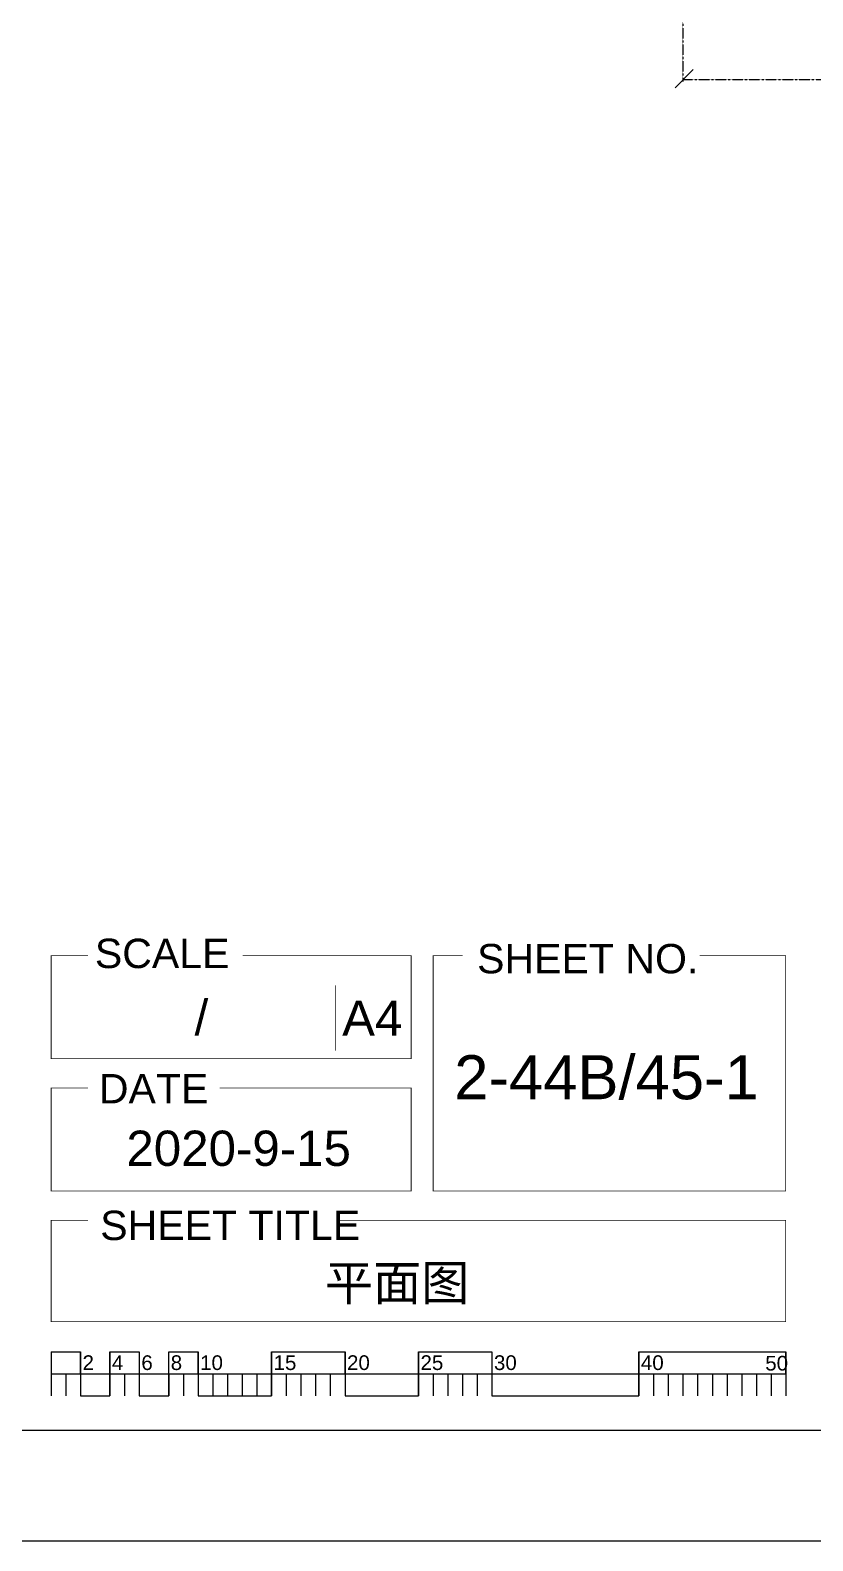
# Model space of a CAD drawing. Header units: inches. Extents: x 150046 to 186384, y -166880 to -113425.
# Drawn here: x 159247 to 163849, y -166880 to -157999 of the extents above; entities that cross this region are included whole.
import ezdxf
from ezdxf.enums import TextEntityAlignment as Align

# ---------------------------------------------------------------- set-up
doc = ezdxf.new("R2010")
doc.units = ezdxf.units.IN
doc.header["$MEASUREMENT"] = 0
doc.linetypes.add('CENTER', pattern=[2, 1.25, -0.25, 0.25, -0.25])
doc.layers.add('DIM', color=3, linetype='Continuous')
doc.styles.get("Standard").update_dxf_attribs({"font": 'arial.ttf'})
doc.dimstyles.new('DIM-200MM', dxfattribs={"dimtxt": 200, "dimasz": 120, "dimexe": 10, "dimexo": 10, "dimgap": 0.7, "dimtad": 1, "dimdec": 0, "dimrnd": 5, "dimzin": 1, "dimdsep": 46, "dimtxsty": 'Standard', "dimblk": 'OBLIQUE', "dimcen": 0.5, "dimdle": 1, "dimclrd": 256, "dimclre": 256, "dimclrt": 7, "dimaunit": 1, "dimadec": 0, "dimazin": 0, "dimtfac": 1, "dimtdec": 0, "dimtix": 1, "dimtmove": 2, "dimatfit": 3, "dimfxl": 0, "dimtolj": 1, "dimtzin": 1, "dimarcsym": 0})

# ---------------------------------------------------------------- blocks, each defined once
blk = doc.blocks.new('_Oblique')
at = {"color": 0, "linetype": 'ByBlock', "lineweight": -2}
blk.add_line((-0.5, -0.5), (0.5, 0.5), dxfattribs=at)
blk = doc.blocks.new('*D34')
at = {"layer": 'DEFPOINTS', "color": 0, "linetype": 'CENTER', "transparency": 16777216}
for p in [(163085.5, -156081.4), (174185.1, -156170), (163085.5, -158290.5)]:
    blk.add_point(p, dxfattribs=at)
at = {"layer": 'DIM', "linetype": 'CENTER', "lineweight": -2, "transparency": 16777216}
for p, q in [((163085.5, -157790.5), (163085.5, -158300.5)), ((174185.1, -157790.5), (174185.1, -158300.5)), ((174186.1, -158290.5), (163084.5, -158290.5))]:
    blk.add_line(p, q, dxfattribs=at)
at = {"layer": 'DIM', "linetype": 'CENTER', "lineweight": -2, "transparency": 16777216, "xscale": 120, "yscale": 120, "zscale": 120, "rotation": 180}
blk.add_blockref('_Oblique', (163085.5, -158290.5), dxfattribs=at)
at = {"layer": 'DIM', "linetype": 'CENTER', "lineweight": -2, "transparency": 16777216, "xscale": 120, "yscale": 120, "zscale": 120}
blk.add_blockref('_Oblique', (174185.1, -158290.5), dxfattribs=at)
at = {"layer": 'DIM', "color": 7, "linetype": 'CENTER', "transparency": 16777216, "insert": (168635.3, -158187.7), "char_height": 200, "attachment_point": 5}
blk.add_mtext('\\A1;11100', dxfattribs=at)

msp = doc.modelspace()

# ---------------------------------------------------------------- linework, layer by layer
at = {"color": 8}
msp.add_line((159370.5, -165898.5), (163690.5, -165898.5), dxfattribs=at)
msp.add_lwpolyline([(150613.9, -141867), (185865.1, -141867), (185865.1, -166231.8), (150613.9, -166231.8)], close=True)
for points, const_width in [([(160497.1, -163440.4), (161487.3, -163440.4), (161487.3, -164045.2), (159370.5, -164045.2), (159370.5, -163440.4), (159586.5, -163440.4)], 4.32), ([(163184.5, -163440.4), (163690.5, -163440.4), (163690.5, -164822.8), (161616.9, -164822.8), (161616.9, -163440.4), (161789.7, -163440.4)], 4.32), ([(161042.8, -163613.7), (161042.8, -163998.8)], 4.32), ([(160362.3, -164218), (161487.3, -164218), (161487.3, -164822.8), (159370.5, -164822.8), (159370.5, -164218), (159586.5, -164218)], 4.32), ([(161051.4, -164995.6), (163690.5, -164995.6), (163690.5, -165591.6), (159370.5, -165591.6), (159370.5, -164995.6), (159586.5, -164995.6)], 4.32), ([(159543.3, -165768.9), (159543.3, -165898.5)], 8.64), ([(159716.1, -165768.9), (159716.1, -165898.5)], 8.64), ([(159888.9, -165768.9), (159888.9, -165898.5)], 8.64), ([(160061.7, -165768.9), (160061.7, -165898.5)], 8.64), ([(160234.5, -165768.9), (160234.5, -165898.5)], 8.64), ([(160666.5, -165768.9), (160666.5, -165898.5)], 8.64), ([(161098.5, -165768.9), (161098.5, -165898.5)], 8.64), ([(161530.5, -165768.9), (161530.5, -165898.5)], 8.64), ([(161962.5, -165768.9), (161962.5, -165898.5)], 8.64), ([(162826.5, -165768.9), (162826.5, -165898.5)], 8.64), ([(163690.5, -165768.9), (163690.5, -165898.5)], 8.64)]:
    msp.add_lwpolyline(points, dxfattribs=dict(const_width=const_width))
for points in [[(150095.5, -165151.8), (150095.5, -166879.8), (184655.5, -166879.8)], [(159370.5, -165768.9), (159370.5, -166028.1)], [(159543.3, -165898.5), (159543.3, -166028.1)], [(161098.5, -165898.5), (161098.5, -166028.1)], [(161530.5, -165898.5), (161530.5, -166028.1)], [(163690.5, -165898.5), (163690.5, -166028.1)]]:
    msp.add_lwpolyline(points)
for points in [[(159370.5, -165768.9), (159543.3, -165768.9), (159543.3, -166028.1), (159716.1, -166028.1), (159716.1, -165768.9), (159888.9, -165768.9), (159888.9, -166028.1), (160061.7, -166028.1), (160061.7, -165768.9), (160234.5, -165768.9), (160234.5, -166028.1), (160666.5, -166028.1), (160666.5, -165768.9), (161098.5, -165768.9), (161098.5, -166028.1), (161530.5, -166028.1), (161530.5, -165768.9), (161962.5, -165768.9), (161962.5, -166028.1), (162826.5, -166028.1), (162826.5, -165768.9), (163690.5, -165768.9)], [(159456.9, -165898.5), (159456.9, -166028.1)], [(159716.1, -165898.5), (159716.1, -166028.1)], [(159802.5, -165898.5), (159802.5, -166028.1)], [(159888.9, -165898.5), (159888.9, -166028.1)], [(160061.7, -165898.5), (160061.7, -166028.1)], [(160148.1, -165898.5), (160148.1, -166028.1)], [(160234.5, -165898.5), (160234.5, -166028.1)], [(160320.9, -165898.5), (160320.9, -166028.1)], [(160407.3, -165898.5), (160407.3, -166028.1)], [(160493.7, -165898.5), (160493.7, -166028.1)], [(160580.1, -165898.5), (160580.1, -166028.1)], [(160666.5, -165898.5), (160666.5, -166028.1)], [(160752.9, -165898.5), (160752.9, -166028.1)], [(160839.3, -165898.5), (160839.3, -166028.1)], [(160925.7, -165898.5), (160925.7, -166028.1)], [(161012.1, -165898.5), (161012.1, -166028.1)], [(161616.9, -165898.5), (161616.9, -166028.1)], [(161703.3, -165898.5), (161703.3, -166028.1)], [(161789.7, -165898.5), (161789.7, -166028.1)], [(161876.1, -165898.5), (161876.1, -166028.1)], [(161962.5, -165898.5), (161962.5, -166028.1)], [(162826.5, -165898.5), (162826.5, -166028.1)], [(162912.9, -165898.5), (162912.9, -166028.1)], [(162999.3, -165898.5), (162999.3, -166028.1)], [(163085.7, -165898.5), (163085.7, -166028.1)], [(163172.1, -165898.5), (163172.1, -166028.1)], [(163258.5, -165898.5), (163258.5, -166028.1)], [(163344.9, -165898.5), (163344.9, -166028.1)], [(163431.3, -165898.5), (163431.3, -166028.1)], [(163517.7, -165898.5), (163517.7, -166028.1)], [(163604.1, -165898.5), (163604.1, -166028.1)]]:
    msp.add_lwpolyline(points, dxfattribs=at)

# ---------------------------------------------------------------- texts
for s, height, p in [('SCALE', 172.8, (159627.5, -163512.8)), ('SHEET NO.', 172.8, (161875.2, -163543.6)), ('A4', 207.36, (161081.6, -163911)), ('DATE', 172.8, (159651.2, -164308.2)), ('SHEET TITLE', 172.8, (159658.9, -165111.9)), ('2', 86.4, (159555.1, -165875.8)), ('4', 86.4, (159727.9, -165875.8)), ('6', 86.4, (159900.7, -165875.8)), ('8', 86.4, (160073.5, -165875.8)), ('10', 86.4, (160246.3, -165875.8)), ('15', 86.4, (160678.3, -165875.8)), ('20', 86.4, (161110.3, -165875.8)), ('25', 86.4, (161542.3, -165875.8)), ('30', 86.4, (161974.3, -165875.8)), ('40', 86.4, (162838.3, -165875.8)), ('50', 86.4, (163569.6, -165878.9))]:
    msp.add_text(s, height=height).set_placement(p)
for tag, text, p in [('/', 'AS NOTED', (160294.1, -163907.7)), ('2020-9-15', '2020-7-22', (161133.4, -164675.8))]:
    msp.add_attdef(tag, text=text, height=207.36).set_placement(p, align=Align.RIGHT)
for tag, p, s, height in [('2-44B/45-1', (161740.6, -164284.1), 'SHEET NO.', 259.2), ('平面图', (160980.6, -165466.5), 'SHEET-TITLE', 207.36)]:
    msp.add_attdef(tag, p, s, height=height)

# ---------------------------------------------------------------- dimensions: what is measured, and where the dimension line sits
at = {"layer": 'DIM', "linetype": 'CENTER'}
dim = msp.add_linear_dim(base=(163085.5, -158290.5), p1=(174185.1, -156170), p2=(163085.5, -156081.4), angle=180, dimstyle='DIM-200MM', dxfattribs=at)
dim.commit()
dim.dimension.update_dxf_attribs({"geometry": '*D34', "text_midpoint": (168635.3, -158187.7)})

doc.saveas('drawing.dxf')
